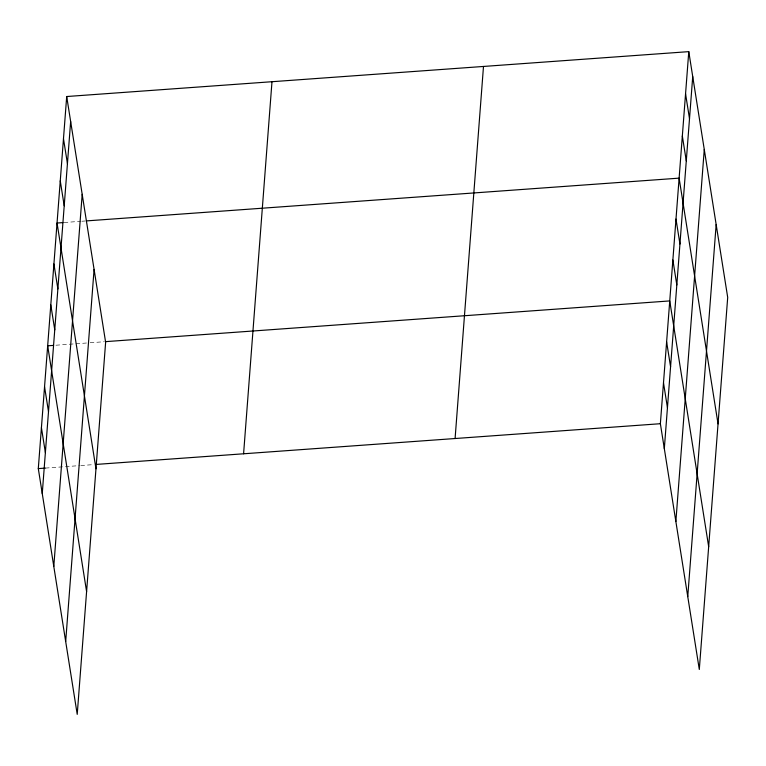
<?xml version="1.0" encoding="UTF-8"?>
<svg xmlns="http://www.w3.org/2000/svg" width="766" height="766" viewBox="0 0 766 766"><rect width="100%" height="100%" fill="white"/><g stroke="black" fill="none" stroke-linecap="round" stroke-linejoin="round"><path stroke-width="0.57" stroke-dasharray="3.83 2.87" d="M64.124 222.513L80.641 221.326M81.818 221.24L85.361 220.981M55.928 345.217L88.961 342.833M90.149 342.747L104.3 341.732M45.376 468.093L79.597 465.623M80.775 465.536L93.749 464.598"/><path stroke-width="1.15" d="M66.699 96.526L105.631 342.287L77.222 714.362L38.3 468.601L66.699 96.526L688.778 51.638L727.7 297.4L699.301 669.474L660.369 423.713L688.778 51.638M42.254 493.543L70.654 121.459M53.792 566.409L82.192 194.334M65.684 641.496L94.084 269.412M243.588 453.788L271.987 81.713M455.09 438.525L483.49 66.451M664.323 448.656L692.723 76.571M675.861 521.522L704.27 149.447M687.753 596.609L716.162 224.524M62.946 222.6L57.048 223.03L95.97 468.792M86.539 220.895L679.116 178.143L718.039 423.904M53.572 345.389L47.674 345.811L86.596 591.582M105.478 341.646L669.743 300.923L708.674 546.694M38.3 468.601L45.376 468.093M96.114 464.426L660.369 423.713M685.56 93.806L689.505 118.74M682.334 135.975L686.288 160.908M675.995 219.066L679.94 244.009M672.874 260L676.818 284.942M666.621 341.856L670.576 366.799M663.5 382.78L667.445 407.723M63.482 138.694L67.437 163.627M60.265 180.862L64.21 205.795M53.917 263.954L57.871 288.897M50.795 304.887L54.75 329.82M44.552 386.744L48.497 411.687M41.421 427.667L45.376 452.61"/></g></svg>
